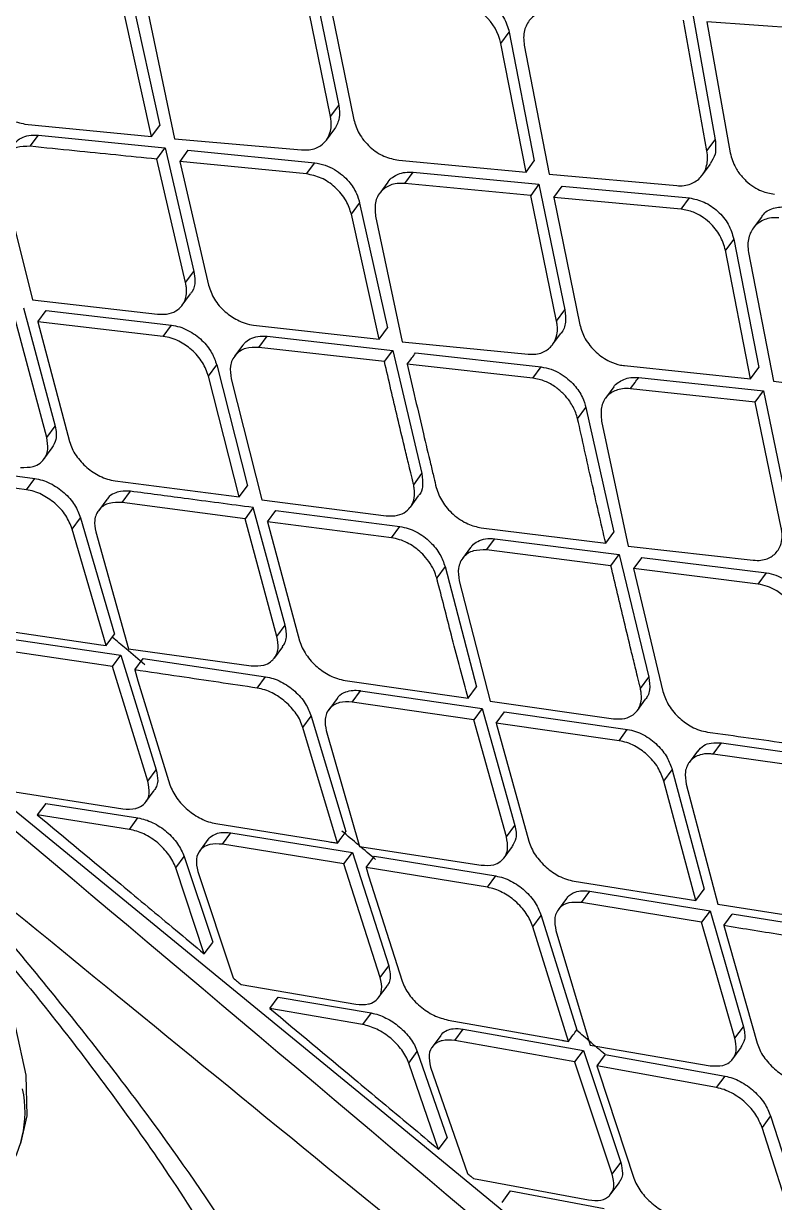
# Model space of a CAD drawing. Extents: x 832 to 912, y 781 to 934.
# Drawn here: x 899.266 to 900.147, y 874.512 to 875.896 of the extents above; entities that cross this region are included whole.
import ezdxf

# ---------------------------------------------------------------- set-up
doc = ezdxf.new("R2010")
doc.units = 0
doc.header["$MEASUREMENT"] = 0
doc.layers.add('1', color=4, linetype='Continuous')

# ---------------------------------------------------------------- blocks, each defined once
blk = doc.blocks.new('2026 SOVEREIGN HL')
at = {"layer": '1', "color": 3, "linetype": 'Continuous', "lineweight": 25}
for p, q in [((67.9497, 77.5304), (65.2952, 79.7039)), ((67.8763, 78.8536), (67.9067, 78.7056)), ((67.897, 78.6925), (67.8666, 78.8405)), ((67.894, 78.8382), (67.9244, 78.6886)), ((67.6641, 78.829), (67.6966, 78.6821)), ((67.6869, 78.6689), (67.6544, 78.8158)), ((67.683, 78.8137), (67.7139, 78.6663)), ((68.3211, 78.8189), (68.3486, 78.6652)), ((68.3389, 78.6521), (68.3114, 78.8058)), ((68.3389, 78.8037), (68.3662, 78.6498)), ((68.4904, 78.7928), (68.3389, 78.8037)), ((68.0971, 78.7784), (68.1068, 78.7915)), ((68.1068, 78.7915), (68.1362, 78.6404)), ((68.1265, 78.6272), (68.0971, 78.7784)), ((68.1245, 78.7761), (68.1537, 78.6248)), ((67.897, 78.6925), (67.9067, 78.7056)), ((67.5382, 78.6837), (67.6869, 78.6689)), ((67.6869, 78.6689), (67.6966, 78.6821)), ((67.8921, 78.6648), (67.9019, 78.678)), ((67.5444, 78.6575), (67.5541, 78.6706)), ((67.5541, 78.6706), (67.7026, 78.6556)), ((67.7139, 78.6663), (67.863, 78.6533)), ((68.3389, 78.6521), (68.3486, 78.6652)), ((67.6929, 78.6424), (67.7026, 78.6555)), ((67.7027, 78.6556), (67.7366, 78.5106)), ((67.7296, 78.6529), (67.7199, 78.6397)), ((67.7296, 78.6529), (67.8784, 78.6382)), ((67.7269, 78.4974), (67.6929, 78.6424)), ((67.8687, 78.6251), (67.7199, 78.6397)), ((67.7199, 78.6397), (67.7537, 78.4945)), ((67.8687, 78.6251), (67.8784, 78.6382)), ((67.9771, 78.6411), (68.1265, 78.6272)), ((68.1265, 78.6272), (68.1362, 78.6404)), ((68.3334, 78.6235), (68.3431, 78.6367)), ((67.5113, 78.62), (67.5469, 78.4772)), ((67.9842, 78.6139), (67.9939, 78.6271)), ((67.9939, 78.6271), (68.1417, 78.6131)), ((68.1537, 78.6248), (68.3034, 78.6113)), ((67.9644, 78.6155), (67.9547, 78.6024)), ((68.132, 78.5999), (67.9842, 78.6139)), ((68.1417, 78.6131), (68.132, 78.5999)), ((68.1417, 78.6131), (68.1721, 78.4653)), ((68.1591, 78.5974), (68.1688, 78.6106)), ((68.1688, 78.6106), (68.3183, 78.5969)), ((67.9215, 78.5777), (67.9312, 78.5909)), ((67.9312, 78.5909), (67.964, 78.4443)), ((68.1624, 78.4521), (68.132, 78.5999)), ((68.1591, 78.5974), (68.1897, 78.4479)), ((68.3086, 78.5837), (68.1591, 78.5974)), ((68.3086, 78.5837), (68.3183, 78.5969)), ((67.9542, 78.4311), (67.9215, 78.5777)), ((67.9499, 78.5753), (67.981, 78.4281)), ((68.4029, 78.5744), (68.3932, 78.5613)), ((68.3704, 78.5486), (68.3606, 78.5354)), ((68.3704, 78.5486), (68.3998, 78.3976)), ((68.3901, 78.3844), (68.3606, 78.5354)), ((68.3878, 78.5329), (68.417, 78.3816)), ((67.7269, 78.4974), (67.7366, 78.5106)), ((67.7228, 78.4709), (67.7326, 78.4841)), ((67.5366, 78.4678), (67.5736, 78.3288)), ((67.5469, 78.4772), (67.694, 78.4603)), ((67.5535, 78.4515), (67.5632, 78.4647)), ((67.5632, 78.4647), (67.7102, 78.4475)), ((68.1624, 78.4521), (68.1721, 78.4653)), ((67.5638, 78.3156), (67.5268, 78.4546)), ((67.7004, 78.4343), (67.5535, 78.4515)), ((67.5535, 78.4515), (67.5906, 78.3109)), ((67.7004, 78.4343), (67.7101, 78.4475)), ((67.8067, 78.4475), (67.9542, 78.4311)), ((68.1577, 78.4246), (68.1675, 78.4378)), ((67.7939, 78.4239), (67.7843, 78.4109)), ((67.813, 78.4214), (67.8227, 78.4345)), ((67.8227, 78.4345), (67.97, 78.4178)), ((67.981, 78.4281), (68.1289, 78.4134)), ((67.9603, 78.4047), (67.813, 78.4214)), ((67.9603, 78.4047), (67.97, 78.4178)), ((67.97, 78.4178), (68.0043, 78.2733)), ((67.9968, 78.4148), (68.1443, 78.3985)), ((67.7537, 78.3876), (67.7634, 78.4008)), ((67.7634, 78.4008), (67.7996, 78.2589)), ((68.1346, 78.3853), (67.9871, 78.4017)), ((68.1346, 78.3853), (68.1443, 78.3985)), ((68.242, 78.4), (68.3901, 78.3844)), ((68.3901, 78.3844), (68.3998, 78.3976)), ((67.7899, 78.2457), (67.7537, 78.3876)), ((67.7803, 78.3844), (67.8163, 78.2423)), ((68.2588, 78.386), (68.4053, 78.3703)), ((68.2296, 78.3749), (68.2199, 78.3617)), ((68.3956, 78.3571), (68.2491, 78.3728)), ((68.3956, 78.3571), (68.4053, 78.3703)), ((68.4053, 78.3703), (68.4359, 78.2227)), ((68.4262, 78.2095), (68.3956, 78.3571)), ((68.1871, 78.3376), (68.1968, 78.3507)), ((68.1968, 78.3507), (68.2298, 78.2045)), ((67.5638, 78.3156), (67.5736, 78.3288)), ((68.2152, 78.3348), (68.2466, 78.188)), ((67.5605, 78.2901), (67.5703, 78.3034)), ((67.4046, 78.2871), (67.5497, 78.2674)), ((67.5399, 78.2541), (67.3948, 78.2738)), ((67.9946, 78.2601), (68.0043, 78.2733)), ((67.5399, 78.2541), (67.5497, 78.2674)), ((67.6442, 78.2646), (67.7899, 78.2457)), ((67.7899, 78.2457), (67.7996, 78.2589)), ((67.6343, 78.2429), (67.6245, 78.2296)), ((67.6525, 78.2391), (67.6623, 78.2524)), ((67.8163, 78.2423), (67.9622, 78.2236)), ((67.9907, 78.2338), (68.0004, 78.247)), ((67.7966, 78.2201), (67.6525, 78.2391)), ((67.8063, 78.2333), (67.7966, 78.2201)), ((67.8439, 78.0951), (67.8063, 78.2333)), ((67.823, 78.2167), (67.8328, 78.2299)), ((67.8328, 78.2299), (67.9784, 78.211)), ((67.5937, 78.2081), (67.6035, 78.2214)), ((67.6035, 78.2214), (67.6434, 78.0845)), ((67.8341, 78.0818), (67.7966, 78.2201)), ((67.823, 78.2167), (67.8607, 78.0768)), ((67.9687, 78.1978), (67.823, 78.2167)), ((67.6335, 78.0712), (67.5937, 78.2081)), ((67.6213, 78.2047), (67.6597, 78.0673)), ((67.9687, 78.1978), (67.9784, 78.211)), ((68.0739, 78.2095), (68.2201, 78.1913)), ((68.2201, 78.1913), (68.2298, 78.2045)), ((68.0803, 78.1835), (68.09, 78.1967)), ((68.09, 78.1967), (68.236, 78.1782)), ((68.2466, 78.188), (68.3931, 78.1715)), ((68.0615, 78.1865), (68.0519, 78.1734)), ((68.2262, 78.1649), (68.0803, 78.1835)), ((68.2262, 78.1649), (68.236, 78.1781)), ((68.236, 78.1782), (68.2706, 78.0342)), ((68.2625, 78.1748), (68.2528, 78.1616)), ((68.2625, 78.1748), (68.4087, 78.1566)), ((68.0314, 78.1639), (68.0217, 78.1507)), ((68.0314, 78.1639), (68.0682, 78.0228)), ((68.3989, 78.1434), (68.2528, 78.1616)), ((68.2528, 78.1616), (68.2872, 78.0173)), ((68.0481, 78.1472), (68.0846, 78.0058)), ((68.3989, 78.1434), (68.4087, 78.1566)), ((67.4895, 78.0923), (67.6196, 78.0732)), ((67.8341, 78.0818), (67.8439, 78.0951)), ((67.5069, 78.0812), (67.6508, 78.0599)), ((67.6409, 78.0465), (67.4971, 78.0679)), ((67.6597, 78.0673), (67.8038, 78.0475)), ((67.8311, 78.0566), (67.8409, 78.0699)), ((67.6409, 78.0465), (67.6508, 78.0599)), ((67.6508, 78.0599), (67.6924, 77.9253)), ((67.6671, 78.0427), (67.6769, 78.056)), ((67.6769, 78.056), (67.8208, 78.0346)), ((67.6825, 77.9119), (67.641, 78.0465)), ((67.6671, 78.0427), (67.6709, 78.03)), ((67.8109, 78.0213), (67.8208, 78.0346)), ((67.6709, 78.03), (67.7085, 77.9078)), ((67.9141, 78.0303), (68.0584, 78.0095)), ((68.0584, 78.0095), (68.0682, 78.0228)), ((68.2609, 78.021), (68.2706, 78.0342)), ((67.9047, 78.0092), (67.8949, 77.9959)), ((67.9225, 78.0049), (67.9323, 78.0182)), ((67.9323, 78.0182), (68.075, 77.9974)), ((68.2572, 77.995), (68.2669, 78.0081)), ((68.0652, 77.9841), (67.9225, 78.0049)), ((68.075, 77.9974), (68.0652, 77.9841)), ((68.075, 77.9974), (68.1133, 77.8601)), ((68.0846, 78.0058), (68.2291, 77.9853)), ((68.0914, 77.9803), (68.1012, 77.9936)), ((68.1012, 77.9936), (68.2455, 77.9728)), ((67.8645, 77.9751), (67.8744, 77.9884)), ((67.8744, 77.9884), (67.9151, 77.8527)), ((68.1035, 77.8468), (68.0652, 77.9841)), ((68.2357, 77.9595), (68.0914, 77.9803)), ((68.0914, 77.9803), (68.1298, 77.8414)), ((67.9052, 77.8393), (67.8645, 77.9751)), ((67.8919, 77.9713), (67.9311, 77.8351)), ((68.2357, 77.9595), (68.2454, 77.9727)), ((68.3461, 77.9437), (68.3559, 77.9569)), ((68.3559, 77.9569), (68.5004, 77.9364)), ((68.3279, 77.9474), (68.3181, 77.9341)), ((68.4906, 77.9232), (68.3461, 77.9437)), ((67.6825, 77.9119), (67.6924, 77.9253)), ((68.2884, 77.9121), (68.2982, 77.9254)), ((68.2982, 77.9254), (68.3356, 77.7851)), ((68.3258, 77.7718), (68.2884, 77.9121)), ((67.5189, 77.9005), (67.6532, 77.8795)), ((67.6803, 77.8878), (67.6901, 77.9012)), ((68.3146, 77.9083), (68.3517, 77.7676)), ((67.5626, 77.8859), (67.5527, 77.8725)), ((67.5626, 77.8859), (67.6709, 77.8688)), ((67.661, 77.8554), (67.5527, 77.8725)), ((67.661, 77.8554), (67.6709, 77.8688)), ((67.7625, 77.8622), (67.8942, 77.8411)), ((68.1035, 77.8468), (68.1133, 77.8601)), ((67.7531, 77.8433), (67.7432, 77.8298)), ((67.7702, 77.838), (67.7801, 77.8514)), ((67.7801, 77.8514), (67.9227, 77.8283)), ((67.9128, 77.8149), (67.7702, 77.838)), ((67.9128, 77.8149), (67.9227, 77.8283)), ((67.9227, 77.8283), (67.9653, 77.695)), ((67.9311, 77.8351), (68.0738, 77.8133)), ((68.1007, 77.8219), (68.1105, 77.8353)), ((67.7152, 77.8101), (67.7251, 77.8235)), ((67.7251, 77.8235), (67.7587, 77.7228)), ((67.9554, 77.6816), (67.9128, 77.8149)), ((67.9387, 77.8106), (67.9486, 77.824)), ((67.9486, 77.824), (68.091, 77.8007)), ((67.7487, 77.7093), (67.7152, 77.8101)), ((67.7411, 77.8059), (67.7826, 77.681)), ((67.9387, 77.8106), (67.9417, 77.8007)), ((68.0811, 77.7874), (67.9387, 77.8106)), ((67.9417, 77.8007), (67.9811, 77.6772)), ((68.0811, 77.7874), (68.091, 77.8007)), ((68.183, 77.7946), (68.3258, 77.7718)), ((68.1742, 77.7743), (68.1643, 77.761)), ((68.1915, 77.7694), (68.2014, 77.7828)), ((68.2014, 77.7828), (68.3426, 77.7599)), ((68.3258, 77.7718), (68.3356, 77.7851)), ((68.3327, 77.7465), (68.1915, 77.7694)), ((68.3426, 77.7599), (68.3327, 77.7465)), ((68.3426, 77.7599), (68.3817, 77.6237)), ((68.3517, 77.7676), (68.4946, 77.745)), ((68.1345, 77.7409), (68.1444, 77.7543)), ((68.1444, 77.7543), (68.1861, 77.6199)), ((68.3718, 77.6103), (68.3327, 77.7465)), ((68.5111, 77.7327), (68.3685, 77.7557)), ((68.1762, 77.6064), (68.1345, 77.7409)), ((68.1616, 77.7367), (68.2018, 77.6018)), ((68.3586, 77.7424), (68.3978, 77.6045)), ((67.7487, 77.7093), (67.7587, 77.7227)), ((67.9554, 77.6816), (67.9653, 77.695)), ((67.7921, 77.6731), (67.9267, 77.6501)), ((67.9534, 77.6578), (67.9633, 77.6713)), ((67.8258, 77.645), (67.8357, 77.6585)), ((67.8357, 77.6585), (67.9447, 77.6398)), ((67.9347, 77.6263), (67.8258, 77.645)), ((67.9447, 77.6398), (67.9347, 77.6263)), ((68.035, 77.6314), (68.1684, 77.6078)), ((68.0429, 77.6074), (68.0529, 77.6209)), ((68.0529, 77.6209), (68.1939, 77.5957)), ((68.3718, 77.6103), (68.3817, 77.6237)), ((68.0263, 77.6133), (68.0163, 77.5998)), ((68.184, 77.5823), (68.0429, 77.6074)), ((67.9889, 77.5809), (67.9989, 77.5944)), ((67.9989, 77.5944), (68.0339, 77.4932)), ((68.184, 77.5823), (68.1939, 77.5957)), ((68.1939, 77.5957), (68.2377, 77.4641)), ((68.2018, 77.6018), (68.3428, 77.5779)), ((68.3693, 77.5859), (68.3792, 77.5993)), ((68.0239, 77.4796), (67.9889, 77.5809)), ((68.2277, 77.4505), (68.184, 77.5822)), ((68.2095, 77.5777), (68.2118, 77.5708)), ((68.3503, 77.5521), (68.2095, 77.5776)), ((68.2195, 77.5911), (68.3603, 77.5656)), ((68.0145, 77.5763), (68.0578, 77.4513)), ((68.2118, 77.5708), (68.2531, 77.4457)), ((68.3503, 77.5522), (68.3603, 77.5656)), ((68.1073, 77.4006), (67.9497, 77.5304)), ((68.4135, 77.5189), (68.4036, 77.5054)), ((68.4135, 77.5189), (68.4554, 77.3891)), ((68.4463, 77.3724), (68.4036, 77.5054)), ((68.0239, 77.4796), (68.0339, 77.4932)), ((68.2277, 77.4505), (68.2377, 77.4641)), ((68.0648, 77.4454), (68.1998, 77.4202)), ((68.2261, 77.4273), (68.2361, 77.4409)), ((68.0984, 77.4173), (68.1084, 77.4309)), ((68.1084, 77.4309), (68.2181, 77.4103))]:
    blk.add_line(p, q, dxfattribs=at)
at = {"layer": '1', "color": 3, "linetype": 'Continuous', "lineweight": 25, "flags": 128}
for points in [[(67.9542, 78.4311), (67.9597, 78.4385), (67.9639, 78.4443)], [(67.6335, 78.0712), (67.6391, 78.0786), (67.6434, 78.0845)], [(67.6196, 78.0732), (67.6274, 78.0721), (67.6335, 78.0712)], [(67.4692, 77.7535), (67.5035, 77.6847), (67.527, 77.6222), (67.5394, 77.5667), (67.5405, 77.5191), (67.533, 77.4867)], [(68.3586, 77.7424), (68.3641, 77.7498), (68.3685, 77.7557)], [(68.2195, 77.5911), (68.2139, 77.5836), (68.2095, 77.5776)]]:
    blk.add_lwpolyline(points, dxfattribs=at)
at = {"layer": '1', "color": 3, "linetype": 'Continuous', "lineweight": 25}
for centre, radius, start, end in [((68.0372, 78.7654), 0.0613, 12.2312, 83.0071), ((67.4055, 77.5238), 0.1328, 322.8351, 11.725)]:
    blk.add_arc(centre, radius, start, end, dxfattribs=at)
for points, knots in [([(61.3533, 82.7876), (61.4809, 82.6836), (61.7413, 82.4714), (62.1237, 82.1604), (62.4895, 81.8632), (62.8226, 81.5926), (63.1215, 81.3499), (63.3865, 81.1347), (63.6181, 80.9467), (63.818, 80.7843), (64.0052, 80.6322), (64.1895, 80.4824), (64.3846, 80.3237), (64.5854, 80.1603), (64.7957, 79.9891), (65.0202, 79.8062), (65.2592, 79.6114), (65.5153, 79.4025), (65.7928, 79.1761), (66.1009, 78.9244), (66.4468, 78.6418), (66.8224, 78.3345), (67.2266, 78.0038), (67.6579, 77.651), (68.1234, 77.2704), (68.6072, 76.8749), (68.9361, 76.6068), (69.0982, 76.4746)], [0, 0, 0, 0, 0.049445, 0.100866, 0.148055, 0.191016, 0.22976, 0.263698, 0.293563, 0.319356, 0.341079, 0.366002, 0.390687, 0.416599, 0.443737, 0.472101, 0.503524, 0.536326, 0.571311, 0.611051, 0.655739, 0.705377, 0.75672, 0.812473, 0.872625, 0.937195, 1, 1, 1, 1]), ([(69.1122, 76.5144), (69.1118, 76.5148), (69.1082, 76.5178), (69.0962, 76.5278), (69.0536, 76.5638), (68.8946, 76.6979), (68.2765, 77.2205), (67.0549, 78.2558), (65.9379, 79.1734), (65.2946, 79.7019)], [0, 0, 0, 0, 0.000353, 0.002828, 0.009436, 0.033986, 0.128384, 0.498019, 1, 1, 1, 1]), ([(67.9677, 76.6843), (67.9522, 76.6652), (67.9214, 76.6272), (67.8466, 76.5972), (67.7528, 76.5877), (67.6395, 76.6005), (67.5086, 76.6355), (67.3625, 76.692), (67.2036, 76.7685), (67.0348, 76.8633), (66.8586, 76.975), (66.678, 77.1015), (66.496, 77.2403), (66.3154, 77.389), (66.1394, 77.5449), (65.971, 77.7055), (65.813, 77.8682), (65.6678, 78.0302), (65.5383, 78.1887), (65.4268, 78.3412), (65.3354, 78.4851), (65.2658, 78.618), (65.2189, 78.738), (65.1961, 78.8428), (65.1962, 78.9319), (65.2167, 78.9758), (65.227, 78.9977)], [0, 0, 0, 0, 0.041592, 0.083214, 0.124887, 0.166634, 0.208282, 0.250094, 0.291784, 0.333525, 0.375239, 0.416796, 0.458576, 0.500203, 0.541828, 0.583472, 0.625154, 0.666837, 0.708546, 0.750195, 0.791886, 0.833564, 0.875219, 0.916884, 0.958438, 1, 1, 1, 1]), ([(67.8875, 76.9308), (67.8798, 76.9201), (67.8657, 76.9006), (67.8397, 76.8811), (67.8103, 76.8658), (67.7764, 76.8551), (67.7369, 76.8495), (67.7031, 76.8486), (67.6748, 76.8498), (67.6505, 76.8521), (67.6253, 76.8556), (67.5991, 76.8603), (67.5719, 76.8662), (67.5456, 76.8728), (67.5158, 76.8813), (67.487, 76.8904), (67.4564, 76.9012), (67.4275, 76.9119), (67.3943, 76.9252), (67.332, 76.9518), (67.2414, 76.9954), (67.147, 77.0474), (67.0805, 77.0866), (67.0406, 77.1109), (67.0002, 77.1363), (66.9595, 77.1626), (66.9207, 77.1883), (66.8786, 77.2168), (66.8227, 77.2558), (66.7462, 77.3111), (66.661, 77.3757), (66.5802, 77.4396), (66.5102, 77.497), (66.4397, 77.5565), (66.3671, 77.6198), (66.2909, 77.6886), (66.2198, 77.7552), (66.1532, 77.8197), (66.0868, 77.8861), (66.0147, 77.961), (65.9417, 78.0405), (65.8737, 78.118), (65.8223, 78.1796), (65.7834, 78.2279), (65.7478, 78.2735), (65.7095, 78.3244), (65.6719, 78.3773), (65.6372, 78.4287), (65.6046, 78.4798), (65.5692, 78.5398), (65.5356, 78.6032), (65.5059, 78.6689), (65.4851, 78.7258), (65.4724, 78.7725), (65.4645, 78.8148), (65.4616, 78.8506), (65.4629, 78.884), (65.4671, 78.9095), (65.4741, 78.9323), (65.4807, 78.9468), (65.4854, 78.9549), (65.4868, 78.9572), (65.4872, 78.9579), (65.4874, 78.9582)], [0, 0, 0, 0, 0.02542, 0.04617, 0.062237, 0.0865, 0.107295, 0.124614, 0.135021, 0.145431, 0.155844, 0.16626, 0.176679, 0.1871, 0.195617, 0.20888, 0.217293, 0.226893, 0.237681, 0.249656, 0.286176, 0.31973, 0.330747, 0.341765, 0.352782, 0.363799, 0.374817, 0.383992, 0.397482, 0.41936, 0.444455, 0.464566, 0.483075, 0.499981, 0.520841, 0.541703, 0.562565, 0.580476, 0.599015, 0.621173, 0.646416, 0.669062, 0.690048, 0.701844, 0.713042, 0.732021, 0.749364, 0.763487, 0.782074, 0.800394, 0.825398, 0.850387, 0.875359, 0.895022, 0.911607, 0.934725, 0.949433, 0.966918, 0.980715, 0.9945, 0.998285, 0.999402, 1, 1, 1, 1]), ([(68.0544, 78.8393), (68.0602, 78.8381), (68.072, 78.8358), (68.0885, 78.8245), (68.1015, 78.8091), (68.1051, 78.7974), (68.1068, 78.7915)], [0, 0, 0, 0, 0.250011, 0.500018, 0.750014, 1, 1, 1, 1]), ([(68.1602, 78.8172), (68.1545, 78.817), (68.1432, 78.8165), (68.1307, 78.8074), (68.1248, 78.796), (68.1233, 78.7852), (68.1241, 78.7792), (68.1245, 78.7761)], [0, 0, 0, 0, 0.251848, 0.499131, 0.738912, 0.866925, 1, 1, 1, 1]), ([(67.4849, 78.7303), (67.4869, 78.7247), (67.4908, 78.7135), (67.5041, 78.6986), (67.5208, 78.6874), (67.5324, 78.685), (67.5382, 78.6837)], [0, 0, 0, 0, 0.248789, 0.500451, 0.747799, 1, 1, 1, 1]), ([(67.9067, 78.7056), (67.9073, 78.7006), (67.9086, 78.6901), (67.9041, 78.6821), (67.9018, 78.678)], [0, 0, 0, 0, 0.483969, 1, 1, 1, 1]), ([(67.863, 78.6533), (67.8661, 78.6532), (67.872, 78.653), (67.8796, 78.6551), (67.8866, 78.6587), (67.8926, 78.6646), (67.8965, 78.6724), (67.8983, 78.6818), (67.8975, 78.6886), (67.897, 78.6925)], [0, 0, 0, 0, 0.13822, 0.265435, 0.381635, 0.535939, 0.699676, 0.831664, 1, 1, 1, 1]), ([(67.9244, 78.6886), (67.9261, 78.6832), (67.9287, 78.6748), (67.9362, 78.6641), (67.9455, 78.6543), (67.9596, 78.6446), (67.9713, 78.6423), (67.9771, 78.6411)], [0, 0, 0, 0, 0.234005, 0.363542, 0.501032, 0.750399, 1, 1, 1, 1]), ([(67.5444, 78.6575), (67.5389, 78.6574), (67.5279, 78.6573), (67.5177, 78.6503), (67.5125, 78.6424), (67.5095, 78.6331), (67.5106, 78.6251), (67.5113, 78.62)], [0, 0, 0, 0, 0.249408, 0.498763, 0.634344, 0.76324, 1, 1, 1, 1]), ([(67.5253, 78.6595), (67.5259, 78.6604), (67.528, 78.6637), (67.5339, 78.6676), (67.5429, 78.6709), (67.5503, 78.6707), (67.5541, 78.6706)], [0, 0, 0, 0, 0.114197, 0.384073, 0.679337, 1, 1, 1, 1]), ([(67.6929, 78.6424), (67.6608, 78.6457), (67.6113, 78.6507), (67.5618, 78.6557), (67.5444, 78.6575)], [0, 0, 0, 0, 0.648969, 1, 1, 1, 1]), ([(68.3486, 78.6652), (68.3491, 78.6593), (68.3501, 78.6485), (68.345, 78.6406), (68.3427, 78.637)], [0, 0, 0, 0, 0.544027, 1, 1, 1, 1]), ([(68.3034, 78.6113), (68.3063, 78.6112), (68.3121, 78.6111), (68.3224, 78.6137), (68.3328, 78.6208), (68.3385, 78.6322), (68.34, 78.643), (68.3393, 78.649), (68.3389, 78.6521)], [0, 0, 0, 0, 0.130824, 0.2579, 0.499813, 0.740931, 0.868343, 1, 1, 1, 1]), ([(68.3662, 78.6498), (68.3679, 78.6438), (68.3702, 78.6358), (68.3773, 78.6249), (68.3843, 78.6169), (68.3936, 78.6098), (68.4049, 78.6037), (68.4131, 78.6022), (68.4181, 78.6013)], [0, 0, 0, 0, 0.249453, 0.338552, 0.499928, 0.650678, 0.784389, 1, 1, 1, 1]), ([(67.8784, 78.6382), (67.8825, 78.6375), (67.8903, 78.6361), (67.9015, 78.6307), (67.9109, 78.624), (67.9202, 78.6147), (67.9276, 78.6033), (67.9302, 78.5946), (67.9312, 78.5909)], [0, 0, 0, 0, 0.176029, 0.337544, 0.484543, 0.616991, 0.83739, 1, 1, 1, 1]), ([(67.9215, 78.5777), (67.9198, 78.5831), (67.9172, 78.5914), (67.9096, 78.6021), (67.9003, 78.6118), (67.8862, 78.6215), (67.8745, 78.6239), (67.8687, 78.6251)], [0, 0, 0, 0, 0.234801, 0.364138, 0.501114, 0.75041, 1, 1, 1, 1]), ([(67.9645, 78.6155), (67.9646, 78.6156), (67.9656, 78.6181), (67.9699, 78.6212), (67.9764, 78.6252), (67.9846, 78.6273), (67.9908, 78.6272), (67.9939, 78.6271)], [0, 0, 0, 0, 0.017054, 0.251078, 0.492857, 0.742529, 1, 1, 1, 1]), ([(67.9842, 78.6139), (67.9811, 78.614), (67.9751, 78.6142), (67.9651, 78.6116), (67.9552, 78.6049), (67.9483, 78.5919), (67.9494, 78.5808), (67.9499, 78.5753)], [0, 0, 0, 0, 0.139153, 0.269069, 0.500351, 0.752564, 1, 1, 1, 1]), ([(68.3183, 78.5969), (68.3241, 78.5957), (68.3358, 78.5932), (68.3522, 78.5818), (68.3652, 78.5663), (68.3686, 78.5545), (68.3704, 78.5486)], [0, 0, 0, 0, 0.249995, 0.499982, 0.749998, 1, 1, 1, 1]), ([(68.3607, 78.5354), (68.3589, 78.5413), (68.3554, 78.553), (68.3441, 78.5668), (68.3329, 78.5753), (68.3215, 78.5813), (68.3135, 78.5828), (68.3086, 78.5837)], [0, 0, 0, 0, 0.249764, 0.499442, 0.654493, 0.789754, 1, 1, 1, 1]), ([(68.4033, 78.5741), (68.4037, 78.5749), (68.4062, 78.5803), (68.4166, 78.5859), (68.4275, 78.5864), (68.4329, 78.5866)], [0, 0, 0, 0, 0.080916, 0.54221, 1, 1, 1, 1]), ([(68.4232, 78.5735), (68.4203, 78.5736), (68.4145, 78.5737), (68.4042, 78.5711), (68.3938, 78.5641), (68.3881, 78.5527), (68.3866, 78.5419), (68.3874, 78.5359), (68.3878, 78.5329)], [0, 0, 0, 0, 0.129207, 0.255751, 0.499786, 0.742266, 0.869342, 1, 1, 1, 1]), ([(67.7366, 78.5106), (67.7372, 78.5069), (67.7385, 78.4983), (67.7364, 78.4893), (67.7331, 78.4852), (67.7324, 78.4843)], [0, 0, 0, 0, 0.373001, 0.858992, 1, 1, 1, 1]), ([(67.694, 78.4603), (67.6987, 78.4602), (67.7076, 78.4601), (67.7175, 78.4649), (67.7237, 78.4714), (67.7276, 78.4798), (67.7283, 78.4879), (67.7274, 78.4943), (67.727, 78.4966), (67.7269, 78.4974)], [0, 0, 0, 0, 0.213912, 0.40251, 0.565755, 0.703587, 0.902289, 0.963784, 1, 1, 1, 1]), ([(67.7537, 78.4945), (67.7556, 78.4889), (67.7595, 78.4777), (67.7724, 78.4631), (67.7855, 78.4542), (67.797, 78.4492), (67.8034, 78.4481), (67.8067, 78.4475)], [0, 0, 0, 0, 0.248281, 0.499761, 0.720075, 0.852683, 1, 1, 1, 1]), ([(68.1721, 78.4653), (68.1727, 78.4605), (68.1737, 78.4504), (68.1707, 78.4412), (68.1675, 78.4379), (68.1674, 78.4379)], [0, 0, 0, 0, 0.47201, 0.988942, 1, 1, 1, 1]), ([(68.1289, 78.4134), (68.132, 78.4133), (68.1379, 78.4131), (68.1477, 78.4157), (68.1555, 78.4211), (68.161, 78.4294), (68.1634, 78.4378), (68.1635, 78.4457), (68.1627, 78.4505), (68.1624, 78.4521)], [0, 0, 0, 0, 0.140598, 0.268242, 0.500675, 0.625536, 0.790807, 0.929231, 1, 1, 1, 1]), ([(67.7102, 78.4475), (67.7134, 78.4469), (67.7198, 78.4458), (67.7295, 78.4417), (67.7383, 78.4363), (67.7484, 78.4279), (67.7582, 78.4157), (67.7617, 78.4056), (67.7634, 78.4008)], [0, 0, 0, 0, 0.144126, 0.282796, 0.416044, 0.543869, 0.782378, 1, 1, 1, 1]), ([(68.1897, 78.4479), (68.1914, 78.4424), (68.194, 78.4339), (68.2015, 78.4232), (68.2107, 78.4134), (68.2232, 78.4049), (68.2344, 78.4012), (68.24, 78.4002), (68.2415, 78.4), (68.2418, 78.4), (68.242, 78.4), (68.242, 78.4), (68.242, 78.4)], [0, 0, 0, 0, 0.238543, 0.366754, 0.500499, 0.7494, 0.935391, 0.982959, 0.995292, 0.998616, 0.999827, 1, 1, 1, 1]), ([(67.7537, 78.3876), (67.7517, 78.393), (67.7488, 78.4013), (67.7409, 78.4117), (67.732, 78.4207), (67.7212, 78.4279), (67.7097, 78.4327), (67.7036, 78.4338), (67.7004, 78.4343)], [0, 0, 0, 0, 0.245174, 0.37169, 0.500495, 0.73014, 0.860154, 1, 1, 1, 1]), ([(67.7941, 78.4238), (67.7947, 78.4247), (67.7968, 78.4278), (67.8026, 78.4317), (67.8115, 78.4349), (67.8189, 78.4347), (67.8227, 78.4345)], [0, 0, 0, 0, 0.111245, 0.381637, 0.677917, 1, 1, 1, 1]), ([(67.813, 78.4214), (67.8076, 78.4214), (67.7967, 78.4214), (67.7865, 78.4146), (67.7814, 78.4067), (67.7785, 78.3975), (67.7796, 78.3896), (67.7803, 78.3844)], [0, 0, 0, 0, 0.249383, 0.49876, 0.634456, 0.763384, 1, 1, 1, 1]), ([(67.9871, 78.4017), (67.9889, 78.4041), (67.9921, 78.4085), (67.9954, 78.4129), (67.9968, 78.4148)], [0, 0, 0, 0, 0.559974, 1, 1, 1, 1]), ([(67.9946, 78.2601), (67.9944, 78.2606), (67.9942, 78.2614), (67.9939, 78.2628), (67.9934, 78.265), (67.9924, 78.2689), (67.9908, 78.2758), (67.9878, 78.2881), (67.9826, 78.3096), (67.9732, 78.3493), (67.9654, 78.3827), (67.9603, 78.4047)], [0, 0, 0, 0, 0.009633, 0.017128, 0.030534, 0.054602, 0.097635, 0.174537, 0.311144, 0.545495, 1, 1, 1, 1]), ([(67.9871, 78.4017), (67.9934, 78.3744), (68.0024, 78.3352), (68.0129, 78.291), (68.018, 78.2699), (68.0202, 78.2607), (68.0211, 78.2568)], [0, 0, 0, 0, 0.562393, 0.807683, 0.919358, 1, 1, 1, 1]), ([(68.1443, 78.3985), (68.1482, 78.3978), (68.1557, 78.3964), (68.1665, 78.3912), (68.1757, 78.3847), (68.185, 78.3755), (68.193, 78.3639), (68.1957, 78.3547), (68.1968, 78.3507)], [0, 0, 0, 0, 0.16892, 0.325378, 0.469305, 0.600746, 0.825155, 1, 1, 1, 1]), ([(68.1871, 78.3376), (68.1864, 78.3399), (68.1844, 78.3467), (68.1791, 78.3569), (68.1708, 78.367), (68.1611, 78.3753), (68.1485, 78.3825), (68.1394, 78.3844), (68.1346, 78.3853)], [0, 0, 0, 0, 0.105306, 0.306643, 0.44384, 0.605162, 0.790579, 1, 1, 1, 1]), ([(68.2296, 78.3748), (68.2296, 78.3749), (68.2306, 78.3771), (68.2347, 78.3802), (68.2412, 78.3842), (68.2494, 78.3864), (68.2556, 78.3861), (68.2588, 78.386)], [0, 0, 0, 0, 0.002773, 0.237524, 0.481992, 0.736114, 1, 1, 1, 1]), ([(68.2491, 78.3728), (68.2509, 78.3753), (68.2541, 78.3797), (68.2574, 78.3841), (68.2588, 78.386)], [0, 0, 0, 0, 0.560041, 1, 1, 1, 1]), ([(68.417, 78.3816), (68.4501, 78.3782), (68.4934, 78.3738), (68.5429, 78.3687), (68.5593, 78.367), (68.5654, 78.3664)], [0, 0, 0, 0, 0.668219, 0.876161, 1, 1, 1, 1]), ([(68.2491, 78.3728), (68.246, 78.373), (68.24, 78.3732), (68.2301, 78.3707), (68.2203, 78.3641), (68.2136, 78.3513), (68.2147, 78.3403), (68.2152, 78.3348)], [0, 0, 0, 0, 0.142071, 0.272965, 0.500387, 0.753965, 1, 1, 1, 1]), ([(67.5736, 78.3288), (67.5741, 78.3261), (67.5753, 78.3207), (67.5748, 78.3115), (67.5718, 78.3066), (67.5699, 78.3036)], [0, 0, 0, 0, 0.280494, 0.5534905, 1, 1, 1, 1]), ([(68.2201, 78.1913), (68.2145, 78.2155), (68.2034, 78.264), (68.1926, 78.313), (68.1871, 78.3376)], [0, 0, 0, 0, 0.497214, 1, 1, 1, 1]), ([(67.5329, 78.2805), (67.5382, 78.2804), (67.547, 78.2803), (67.5551, 78.2845), (67.5601, 78.2891), (67.5634, 78.2944), (67.5659, 78.3032), (67.5646, 78.3108), (67.5638, 78.3156)], [0, 0, 0, 0, 0.248888, 0.411661, 0.499156, 0.63951, 0.769902, 1, 1, 1, 1]), ([(67.5906, 78.3109), (67.5915, 78.3081), (67.5933, 78.3026), (67.5995, 78.2919), (67.6102, 78.2799), (67.6237, 78.271), (67.6352, 78.2663), (67.6411, 78.2652), (67.6442, 78.2646)], [0, 0, 0, 0, 0.128127, 0.254413, 0.500637, 0.7345, 0.863409, 1, 1, 1, 1]), ([(68.0043, 78.2733), (68.0049, 78.268), (68.0059, 78.2589), (68.0034, 78.2502), (68.0006, 78.2477), (68.0001, 78.2473)], [0, 0, 0, 0, 0.538805, 0.922886, 1, 1, 1, 1]), ([(67.5497, 78.2674), (67.5527, 78.2668), (67.5587, 78.2657), (67.5678, 78.262), (67.5764, 78.2569), (67.5868, 78.2489), (67.5975, 78.2367), (67.6015, 78.2264), (67.6035, 78.2214)], [0, 0, 0, 0, 0.134483, 0.266141, 0.39508, 0.521384, 0.765267, 1, 1, 1, 1]), ([(67.9622, 78.2236), (67.9669, 78.2235), (67.9757, 78.2232), (67.9855, 78.228), (67.9917, 78.2344), (67.9954, 78.2428), (67.996, 78.2507), (67.995, 78.257), (67.9947, 78.2593), (67.9946, 78.2601)], [0, 0, 0, 0, 0.2149549, 0.4043161, 0.5680135, 0.7059801, 0.90405, 0.9647706, 1, 1, 1, 1]), ([(68.0211, 78.2568), (68.0231, 78.2512), (68.027, 78.24), (68.0385, 78.227), (68.0493, 78.2188), (68.0606, 78.2126), (68.0687, 78.2107), (68.0739, 78.2095)], [0, 0, 0, 0, 0.249826, 0.49971, 0.64029, 0.770671, 1, 1, 1, 1]), ([(67.5937, 78.2081), (67.5915, 78.2135), (67.5873, 78.2243), (67.5738, 78.2388), (67.5603, 78.2478), (67.5488, 78.2525), (67.5429, 78.2536), (67.5399, 78.2541)], [0, 0, 0, 0, 0.250938, 0.50011, 0.737887, 0.865978, 1, 1, 1, 1]), ([(67.6623, 78.2524), (67.6582, 78.2526), (67.6512, 78.253), (67.6423, 78.25), (67.6368, 78.2466), (67.6349, 78.2434), (67.6345, 78.2427)], [0, 0, 0, 0, 0.344423, 0.602813, 0.918128, 1, 1, 1, 1]), ([(67.8063, 78.2333), (67.7793, 78.2369), (67.7313, 78.2432), (67.6833, 78.2496), (67.6623, 78.2524)], [0, 0, 0, 0, 0.562536, 1, 1, 1, 1]), ([(67.6525, 78.2391), (67.6472, 78.2392), (67.6365, 78.2395), (67.6266, 78.2332), (67.6218, 78.2256), (67.6193, 78.2168), (67.6205, 78.2094), (67.6213, 78.2047)], [0, 0, 0, 0, 0.249067, 0.498515, 0.642238, 0.773843, 1, 1, 1, 1]), ([(67.9784, 78.211), (67.9817, 78.2104), (67.988, 78.2092), (67.9976, 78.205), (68.0064, 78.1995), (68.0164, 78.1911), (68.0262, 78.1789), (68.0297, 78.1688), (68.0314, 78.1639)], [0, 0, 0, 0, 0.143937, 0.282399, 0.415497, 0.543247, 0.781864, 1, 1, 1, 1]), ([(68.3931, 78.1715), (68.3963, 78.1713), (68.4022, 78.171), (68.4119, 78.1735), (68.4195, 78.1787), (68.4249, 78.187), (68.4272, 78.1952), (68.4272, 78.2031), (68.4265, 78.2079), (68.4262, 78.2095)], [0, 0, 0, 0, 0.143107, 0.27121, 0.501054, 0.625858, 0.791215, 0.9297, 1, 1, 1, 1]), ([(68.0217, 78.1507), (68.0215, 78.1512), (68.021, 78.1525), (68.0195, 78.1574), (68.0159, 78.1652), (68.0094, 78.1743), (68, 78.1839), (67.9893, 78.1912), (67.9779, 78.196), (67.9718, 78.1972), (67.9687, 78.1978)], [0, 0, 0, 0, 0.023503, 0.067628, 0.217883, 0.37473, 0.501122, 0.730614, 0.86042, 1, 1, 1, 1]), ([(68.0617, 78.1863), (68.0623, 78.1872), (68.0643, 78.1903), (68.07, 78.194), (68.0788, 78.1972), (68.0862, 78.1969), (68.09, 78.1967)], [0, 0, 0, 0, 0.105888, 0.37735, 0.675378, 1, 1, 1, 1]), ([(68.0803, 78.1835), (68.0749, 78.1835), (68.0641, 78.1837), (68.0541, 78.1771), (68.0491, 78.1693), (68.0462, 78.1602), (68.0473, 78.1523), (68.0481, 78.1472)], [0, 0, 0, 0, 0.249367, 0.498759, 0.634725, 0.763731, 1, 1, 1, 1]), ([(68.2609, 78.021), (68.2608, 78.0214), (68.2606, 78.0222), (68.2602, 78.0237), (68.2597, 78.0258), (68.2587, 78.0297), (68.257, 78.0365), (68.254, 78.0488), (68.2488, 78.0702), (68.2392, 78.1098), (68.2314, 78.1431), (68.2262, 78.1649)], [0, 0, 0, 0, 0.009629, 0.017125, 0.030527, 0.054587, 0.097601, 0.174496, 0.311104, 0.54593, 1, 1, 1, 1]), ([(68.0584, 78.0095), (68.0522, 78.0328), (68.0402, 78.0777), (68.0288, 78.1235), (68.0229, 78.1457), (68.0228, 78.1461), (68.0224, 78.1476), (68.0221, 78.1491), (68.0217, 78.1506), (68.0217, 78.1507), (68.0217, 78.1507), (68.0217, 78.1507)], [0, 0, 0, 0, 0.497197, 0.960013, 0.966056, 0.968165, 0.9684, 0.997885, 0.999408, 0.999932, 1, 1, 1, 1]), ([(68.4087, 78.1566), (68.4124, 78.1559), (68.4196, 78.1545), (68.43, 78.1494), (68.4391, 78.143), (68.4485, 78.1339), (68.4568, 78.122), (68.4596, 78.1126), (68.4608, 78.1084)], [0, 0, 0, 0, 0.164042, 0.316992, 0.458809, 0.589502, 0.816682, 1, 1, 1, 1]), ([(68.4511, 78.0952), (68.4493, 78.1007), (68.4466, 78.1091), (68.4391, 78.1198), (68.4308, 78.1286), (68.4208, 78.1359), (68.4095, 78.1414), (68.4026, 78.1427), (68.3989, 78.1434)], [0, 0, 0, 0, 0.237875, 0.366102, 0.500191, 0.698232, 0.836245, 1, 1, 1, 1]), ([(67.8407, 78.0701), (67.8417, 78.0715), (67.8439, 78.0747), (67.846, 78.0828), (67.8447, 78.0903), (67.8439, 78.0951)], [0, 0, 0, 0, 0.2201255, 0.5026038, 1, 1, 1, 1]), ([(67.6791, 78.0486), (67.6718, 78.0548), (67.659, 78.0656), (67.6462, 78.0764), (67.6408, 78.081)], [0, 0, 0, 0, 0.574195, 1, 1, 1, 1]), ([(67.8038, 78.0475), (67.809, 78.0474), (67.8177, 78.0471), (67.8257, 78.0512), (67.8306, 78.0556), (67.8338, 78.0608), (67.8363, 78.0695), (67.835, 78.077), (67.8341, 78.0818)], [0, 0, 0, 0, 0.24883, 0.411639, 0.499132, 0.63964, 0.770081, 1, 1, 1, 1]), ([(67.8607, 78.0768), (67.8616, 78.0741), (67.8635, 78.0686), (67.8697, 78.0579), (67.8804, 78.0459), (67.8938, 78.0369), (67.9052, 78.032), (67.9111, 78.0309), (67.9141, 78.0303)], [0, 0, 0, 0, 0.128065, 0.254299, 0.50064, 0.734452, 0.863339, 1, 1, 1, 1]), ([(67.8109, 78.0213), (67.7805, 78.0258), (67.7325, 78.0329), (67.6846, 78.0401), (67.6671, 78.0427)], [0, 0, 0, 0, 0.634372, 1, 1, 1, 1]), ([(67.8208, 78.0346), (67.8237, 78.034), (67.8297, 78.0329), (67.8387, 78.029), (67.8473, 78.0239), (67.8576, 78.0158), (67.8683, 78.0036), (67.8724, 77.9934), (67.8744, 77.9884)], [0, 0, 0, 0, 0.134837, 0.266713, 0.395726, 0.521992, 0.765611, 1, 1, 1, 1]), ([(67.8645, 77.9751), (67.8636, 77.9777), (67.8617, 77.9831), (67.8555, 77.9936), (67.8447, 78.0057), (67.8311, 78.0147), (67.8197, 78.0196), (67.8139, 78.0207), (67.8109, 78.0213)], [0, 0, 0, 0, 0.126305, 0.251956, 0.500741, 0.737794, 0.865838, 1, 1, 1, 1]), ([(68.2291, 77.9852), (68.2337, 77.9851), (68.2425, 77.9847), (68.2522, 77.9893), (68.2583, 77.9956), (68.2618, 78.0039), (68.2623, 78.0117), (68.2614, 78.0179), (68.261, 78.0201), (68.2609, 78.021)], [0, 0, 0, 0, 0.216074, 0.40623, 0.570385, 0.708482, 0.905864, 0.965783, 1, 1, 1, 1]), ([(68.2706, 78.0342), (68.2714, 78.029), (68.2724, 78.0211), (68.27, 78.0127), (68.2677, 78.0096), (68.2667, 78.0082)], [0, 0, 0, 0, 0.518802, 0.797658, 1, 1, 1, 1]), ([(67.9049, 78.0091), (67.9053, 78.0097), (67.9074, 78.0133), (67.9138, 78.0169), (67.9227, 78.0189), (67.9289, 78.0187), (67.932, 78.0183), (67.9323, 78.0182)], [0, 0, 0, 0, 0.07963, 0.458618, 0.738696, 0.972029, 1, 1, 1, 1]), ([(68.2872, 78.0173), (68.2892, 78.0118), (68.2931, 78.0006), (68.306, 77.9858), (68.319, 77.9766), (68.3303, 77.9715), (68.3365, 77.9703), (68.3397, 77.9697)], [0, 0, 0, 0, 0.248509, 0.499693, 0.723044, 0.854921, 1, 1, 1, 1]), ([(67.9225, 78.0049), (67.9172, 78.0051), (67.9067, 78.0055), (67.897, 77.9994), (67.8922, 77.992), (67.8898, 77.9834), (67.8911, 77.976), (67.8919, 77.9713)], [0, 0, 0, 0, 0.248978, 0.498498, 0.642111, 0.773678, 1, 1, 1, 1]), ([(68.2455, 77.9728), (68.2486, 77.9721), (68.2549, 77.9708), (68.2644, 77.9666), (68.2731, 77.9611), (68.283, 77.9526), (68.2929, 77.9403), (68.2965, 77.9302), (68.2982, 77.9254)], [0, 0, 0, 0, 0.143629, 0.281875, 0.414807, 0.54247, 0.781179, 1, 1, 1, 1]), ([(68.3397, 77.9697), (68.3717, 77.9652), (68.42, 77.9584), (68.4682, 77.9517), (68.4844, 77.9495)], [0, 0, 0, 0, 0.664013, 1, 1, 1, 1]), ([(68.2884, 77.9121), (68.2864, 77.9176), (68.2834, 77.9258), (68.2756, 77.9362), (68.2667, 77.9453), (68.2561, 77.9527), (68.2448, 77.9577), (68.2388, 77.9589), (68.2357, 77.9595)], [0, 0, 0, 0, 0.245872, 0.372163, 0.500459, 0.730348, 0.86031, 1, 1, 1, 1]), ([(68.3282, 77.947), (68.3304, 77.9496), (68.3343, 77.9542), (68.3443, 77.9575), (68.3518, 77.9572), (68.3559, 77.9569)], [0, 0, 0, 0, 0.349071, 0.64687, 1, 1, 1, 1]), ([(67.2937, 77.949), (67.3269, 77.9143), (67.3833, 77.8555), (67.4528, 77.7775), (67.5095, 77.7112), (67.5672, 77.6407), (67.6293, 77.5602), (67.6957, 77.4677), (67.7575, 77.3727), (67.8077, 77.2856), (67.8445, 77.2124), (67.8727, 77.1476), (67.8945, 77.085), (67.9049, 77.0407), (67.9086, 77.0137), (67.9097, 76.9973), (67.9094, 76.9861), (67.909, 76.9832), (67.9087, 76.9815)], [0, 0, 0, 0, 0.077641, 0.131599, 0.174836, 0.226998, 0.292219, 0.361079, 0.44691, 0.527525, 0.590395, 0.653608, 0.73109, 0.813048, 0.851314, 0.886564, 0.934015, 1, 1, 1, 1]), ([(68.3461, 77.9437), (68.3461, 77.9437), (68.346, 77.9437), (68.3455, 77.9438), (68.3441, 77.944), (68.3389, 77.9444), (68.3292, 77.9432), (68.3203, 77.9378), (68.3154, 77.9301), (68.3126, 77.9212), (68.3138, 77.9133), (68.3146, 77.9083)], [0, 0, 0, 0, 0.002259, 0.0063377, 0.0197912, 0.0681666, 0.2500462, 0.4992839, 0.6354626, 0.7644571, 1, 1, 1, 1]), ([(67.6924, 77.9253), (67.6933, 77.9208), (67.6948, 77.9137), (67.6931, 77.9058), (67.6909, 77.9027), (67.6899, 77.9013)], [0, 0, 0, 0, 0.482324, 0.772371, 1, 1, 1, 1]), ([(67.6532, 77.8795), (67.6585, 77.8792), (67.664, 77.8788), (67.6687, 77.8801), (67.6699, 77.8805), (67.6739, 77.8819), (67.6804, 77.8865), (67.6855, 77.8968), (67.6835, 77.9069), (67.6825, 77.9119)], [0, 0, 0, 0, 0.249553, 0.256839, 0.271042, 0.320137, 0.500579, 0.750758, 1, 1, 1, 1]), ([(67.7085, 77.9078), (67.7095, 77.9052), (67.7115, 77.8999), (67.7179, 77.8896), (67.7289, 77.8778), (67.7425, 77.8689), (67.7539, 77.864), (67.7596, 77.8628), (67.7625, 77.8622)], [0, 0, 0, 0, 0.130006, 0.256715, 0.499946, 0.738882, 0.866728, 1, 1, 1, 1]), ([(67.3788, 77.8793), (67.3903, 77.8676), (67.4543, 77.8016), (67.5574, 77.6806), (67.6845, 77.5198), (67.7915, 77.3643), (67.8783, 77.2167), (67.9432, 77.0796), (67.9856, 76.9552), (68.0041, 76.8463), (68.0007, 76.753), (67.9787, 76.7072), (67.9677, 76.6843)], [0, 0, 0, 0, 0.023612, 0.132367, 0.241049, 0.34954, 0.457691, 0.566253, 0.674398, 0.782854, 0.891463, 1, 1, 1, 1]), ([(67.5527, 77.8725), (67.5853, 77.8453), (67.6395, 77.8003), (67.7048, 77.7458), (67.7375, 77.7186), (67.7487, 77.7093)], [0, 0, 0, 0, 0.500004, 0.828054, 1, 1, 1, 1]), ([(67.6709, 77.8688), (67.6737, 77.8682), (67.6794, 77.8671), (67.6882, 77.8634), (67.6968, 77.8586), (67.7072, 77.8507), (67.7186, 77.8387), (67.723, 77.8285), (67.7251, 77.8235)], [0, 0, 0, 0, 0.13001, 0.258317, 0.385024, 0.51041, 0.756645, 1, 1, 1, 1]), ([(67.7152, 77.8101), (67.7142, 77.8127), (67.7122, 77.8179), (67.7057, 77.8281), (67.6967, 77.8377), (67.6863, 77.8454), (67.675, 77.8519), (67.6666, 77.854), (67.661, 77.8554)], [0, 0, 0, 0, 0.12907, 0.255484, 0.499956, 0.623858, 0.750129, 1, 1, 1, 1]), ([(68.1133, 77.8601), (68.1139, 77.8574), (68.1151, 77.8521), (68.1148, 77.8431), (68.1119, 77.8384), (68.1101, 77.8355)], [0, 0, 0, 0, 0.2795468, 0.5524786, 1, 1, 1, 1]), ([(67.7534, 77.8431), (67.7537, 77.8437), (67.7554, 77.8466), (67.7604, 77.8496), (67.7688, 77.8523), (67.7759, 77.8517), (67.7801, 77.8514)], [0, 0, 0, 0, 0.080683, 0.381786, 0.635584, 1, 1, 1, 1]), ([(67.8942, 77.8411), (67.8963, 77.8407), (67.8999, 77.8401), (67.9036, 77.8395), (67.9052, 77.8393)], [0, 0, 0, 0, 0.560072, 1, 1, 1, 1]), ([(67.9052, 77.8393), (67.9071, 77.8418), (67.9104, 77.8462), (67.9137, 77.8507), (67.9151, 77.8527)], [0, 0, 0, 0, 0.559955, 1, 1, 1, 1]), ([(67.9498, 77.8201), (67.9432, 77.8256), (67.9301, 77.8368), (67.9169, 77.8479), (67.9104, 77.8534)], [0, 0, 0, 0, 0.500012, 1, 1, 1, 1]), ([(68.0738, 77.8133), (68.079, 77.8131), (68.0876, 77.8127), (68.0954, 77.8166), (68.1002, 77.8209), (68.1034, 77.826), (68.1057, 77.8345), (68.1043, 77.842), (68.1035, 77.8468)], [0, 0, 0, 0, 0.248736, 0.412409, 0.499121, 0.639922, 0.770445, 1, 1, 1, 1]), ([(68.1298, 77.8414), (68.1307, 77.8387), (68.1326, 77.8332), (68.1388, 77.8226), (68.1495, 77.8105), (68.1628, 77.8014), (68.1741, 77.7965), (68.18, 77.7952), (68.183, 77.7946)], [0, 0, 0, 0, 0.128038, 0.254253, 0.500666, 0.734409, 0.863303, 1, 1, 1, 1]), ([(67.7702, 77.838), (67.7649, 77.8383), (67.7578, 77.8387), (67.7496, 77.8357), (67.7429, 77.8309), (67.7381, 77.8209), (67.7401, 77.8109), (67.7411, 77.8059)], [0, 0, 0, 0, 0.249399, 0.336084, 0.500506, 0.750728, 1, 1, 1, 1]), ([(68.091, 77.8007), (68.0939, 77.8001), (68.0998, 77.7988), (68.1088, 77.7949), (68.1174, 77.7898), (68.1276, 77.7816), (68.1383, 77.7694), (68.1424, 77.7592), (68.1444, 77.7543)], [0, 0, 0, 0, 0.135152, 0.267207, 0.396233, 0.522438, 0.765796, 1, 1, 1, 1]), ([(68.1345, 77.7409), (68.1336, 77.7435), (68.1317, 77.7488), (68.1269, 77.7567), (68.121, 77.7643), (68.1118, 77.7733), (68.1011, 77.7806), (68.0898, 77.7855), (68.084, 77.7867), (68.0811, 77.7874)], [0, 0, 0, 0, 0.126259, 0.251749, 0.376732, 0.501383, 0.737784, 0.865744, 1, 1, 1, 1]), ([(68.1744, 77.7742), (68.1747, 77.7748), (68.1769, 77.7784), (68.1831, 77.7818), (68.192, 77.7836), (68.1981, 77.7833), (68.2011, 77.7828), (68.2014, 77.7828)], [0, 0, 0, 0, 0.080213, 0.461613, 0.742358, 0.973596, 1, 1, 1, 1]), ([(68.1915, 77.7694), (68.1863, 77.7697), (68.1759, 77.7703), (68.1663, 77.7644), (68.1617, 77.7571), (68.1594, 77.7487), (68.1607, 77.7414), (68.1616, 77.7367)], [0, 0, 0, 0, 0.248902, 0.49852, 0.642174, 0.773767, 1, 1, 1, 1]), ([(68.5013, 77.7194), (68.4925, 77.7208), (68.4687, 77.7247), (68.4211, 77.7323), (68.3824, 77.7385), (68.3586, 77.7424)], [0, 0, 0, 0, 0.185475, 0.500006, 1, 1, 1, 1]), ([(67.9653, 77.695), (67.9663, 77.6906), (67.9678, 77.6836), (67.9662, 77.6758), (67.9641, 77.6728), (67.9631, 77.6715)], [0, 0, 0, 0, 0.481847, 0.772173, 1, 1, 1, 1]), ([(67.7826, 77.681), (67.7844, 77.6795), (67.7876, 77.6769), (67.7907, 77.6742), (67.7921, 77.6731)], [0, 0, 0, 0, 0.559937, 1, 1, 1, 1]), ([(67.9267, 77.6501), (67.932, 77.6497), (67.9374, 77.6493), (67.942, 77.6505), (67.9432, 77.6508), (67.9472, 77.6522), (67.9536, 77.6566), (67.9584, 77.6666), (67.9564, 77.6766), (67.9554, 77.6816)], [0, 0, 0, 0, 0.249422, 0.25677, 0.271023, 0.320178, 0.50063, 0.750996, 1, 1, 1, 1]), ([(67.9811, 77.6772), (67.9821, 77.6745), (67.9841, 77.6693), (67.9906, 77.659), (67.9995, 77.6494), (68.0099, 77.6417), (68.0211, 77.6351), (68.0295, 77.6329), (68.035, 77.6314)], [0, 0, 0, 0, 0.130066, 0.256778, 0.499946, 0.623426, 0.74984, 1, 1, 1, 1]), ([(67.8258, 77.645), (67.8588, 77.6175), (67.9138, 77.5716), (67.9798, 77.5165), (68.0128, 77.4889), (68.0239, 77.4796)], [0, 0, 0, 0, 0.500002, 0.831917, 1, 1, 1, 1]), ([(67.9447, 77.6398), (67.9476, 77.6392), (67.9532, 77.6379), (67.9646, 77.633), (67.9782, 77.624), (67.9892, 77.6123), (67.9958, 77.6021), (67.9978, 77.597), (67.9989, 77.5944)], [0, 0, 0, 0, 0.132937, 0.260645, 0.50003, 0.744324, 0.87076, 1, 1, 1, 1]), ([(67.9889, 77.5809), (67.9879, 77.5835), (67.9858, 77.5886), (67.9793, 77.5988), (67.9703, 77.6083), (67.9598, 77.616), (67.9486, 77.6226), (67.9403, 77.6248), (67.9347, 77.6263)], [0, 0, 0, 0, 0.129196, 0.255617, 0.499927, 0.623586, 0.74983, 1, 1, 1, 1]), ([(68.0265, 77.6132), (68.0269, 77.6138), (68.0285, 77.6166), (68.0334, 77.6195), (68.0417, 77.622), (68.0487, 77.6213), (68.0529, 77.6209)], [0, 0, 0, 0, 0.081183, 0.383071, 0.637067, 1, 1, 1, 1]), ([(68.1762, 77.6064), (68.178, 77.6089), (68.1814, 77.6134), (68.1847, 77.6179), (68.1861, 77.6199)], [0, 0, 0, 0, 0.5600044, 1, 1, 1, 1]), ([(68.2194, 77.591), (68.2137, 77.5958), (68.2025, 77.6053), (68.1913, 77.6149), (68.1857, 77.6197)], [0, 0, 0, 0, 0.499997, 1, 1, 1, 1]), ([(68.3817, 77.6237), (68.3823, 77.621), (68.3835, 77.6158), (68.3833, 77.6069), (68.3805, 77.6023), (68.3788, 77.5995)], [0, 0, 0, 0, 0.278917, 0.551836, 1, 1, 1, 1]), ([(68.0429, 77.6074), (68.0377, 77.6078), (68.0307, 77.6083), (68.0226, 77.6055), (68.016, 77.6009), (68.0113, 77.5911), (68.0135, 77.5813), (68.0145, 77.5763)], [0, 0, 0, 0, 0.249322, 0.33459, 0.500543, 0.750907, 1, 1, 1, 1]), ([(68.1684, 77.6078), (68.1698, 77.6075), (68.1724, 77.6071), (68.175, 77.6066), (68.1762, 77.6064)], [0, 0, 0, 0, 0.55982, 1, 1, 1, 1]), ([(68.3428, 77.5779), (68.3479, 77.5775), (68.3565, 77.577), (68.3641, 77.5807), (68.3688, 77.5848), (68.3719, 77.5898), (68.3741, 77.5982), (68.3727, 77.6056), (68.3718, 77.6103)], [0, 0, 0, 0, 0.248694, 0.413873, 0.49917, 0.64033, 0.770945, 1, 1, 1, 1]), ([(68.3978, 77.6045), (68.3988, 77.6018), (68.4006, 77.5964), (68.4069, 77.5858), (68.4176, 77.5737), (68.4309, 77.5645), (68.4421, 77.5594), (68.4478, 77.5581), (68.4508, 77.5574)], [0, 0, 0, 0, 0.128053, 0.254218, 0.500574, 0.734255, 0.863193, 1, 1, 1, 1]), ([(68.3603, 77.5656), (68.3632, 77.5649), (68.369, 77.5636), (68.3779, 77.5596), (68.3864, 77.5544), (68.3966, 77.5461), (68.4074, 77.5339), (68.4115, 77.5238), (68.4135, 77.5189)], [0, 0, 0, 0, 0.135474, 0.267664, 0.396683, 0.522797, 0.765888, 1, 1, 1, 1]), ([(68.4036, 77.5054), (68.4015, 77.5104), (68.3973, 77.5204), (68.3865, 77.5327), (68.3763, 77.5409), (68.3678, 77.5461), (68.3589, 77.5501), (68.3532, 77.5514), (68.3503, 77.5521)], [0, 0, 0, 0, 0.23528, 0.47867, 0.604653, 0.733386, 0.865115, 1, 1, 1, 1]), ([(68.2377, 77.4641), (68.2387, 77.4597), (68.2404, 77.4528), (68.2389, 77.4452), (68.2368, 77.4423), (68.2359, 77.441)], [0, 0, 0, 0, 0.4809873, 0.7716688, 1, 1, 1, 1]), ([(68.0578, 77.4513), (68.0591, 77.4502), (68.0614, 77.4482), (68.0638, 77.4462), (68.0648, 77.4454)], [0, 0, 0, 0, 0.560013, 1, 1, 1, 1]), ([(68.1998, 77.4202), (68.205, 77.4198), (68.215, 77.4189), (68.2221, 77.4229), (68.2273, 77.4283), (68.231, 77.4358), (68.2288, 77.4456), (68.2277, 77.4505)], [0, 0, 0, 0, 0.24947, 0.482549, 0.500367, 0.751081, 1, 1, 1, 1]), ([(68.2531, 77.4457), (68.2541, 77.4431), (68.2562, 77.4379), (68.2627, 77.4277), (68.2737, 77.4159), (68.2871, 77.4068), (68.2983, 77.4017), (68.3039, 77.4004), (68.3068, 77.3997)], [0, 0, 0, 0, 0.130179, 0.256937, 0.50026, 0.738321, 0.866217, 1, 1, 1, 1])]:
    blk.add_open_spline(points, degree=3, knots=knots, dxfattribs=at)

msp = doc.modelspace()

# ---------------------------------------------------------------- block references
at = {"layer": '1'}
msp.add_blockref('2026 SOVEREIGN HL', (831.7292, 797.0948), dxfattribs=at)

doc.saveas('drawing.dxf')
